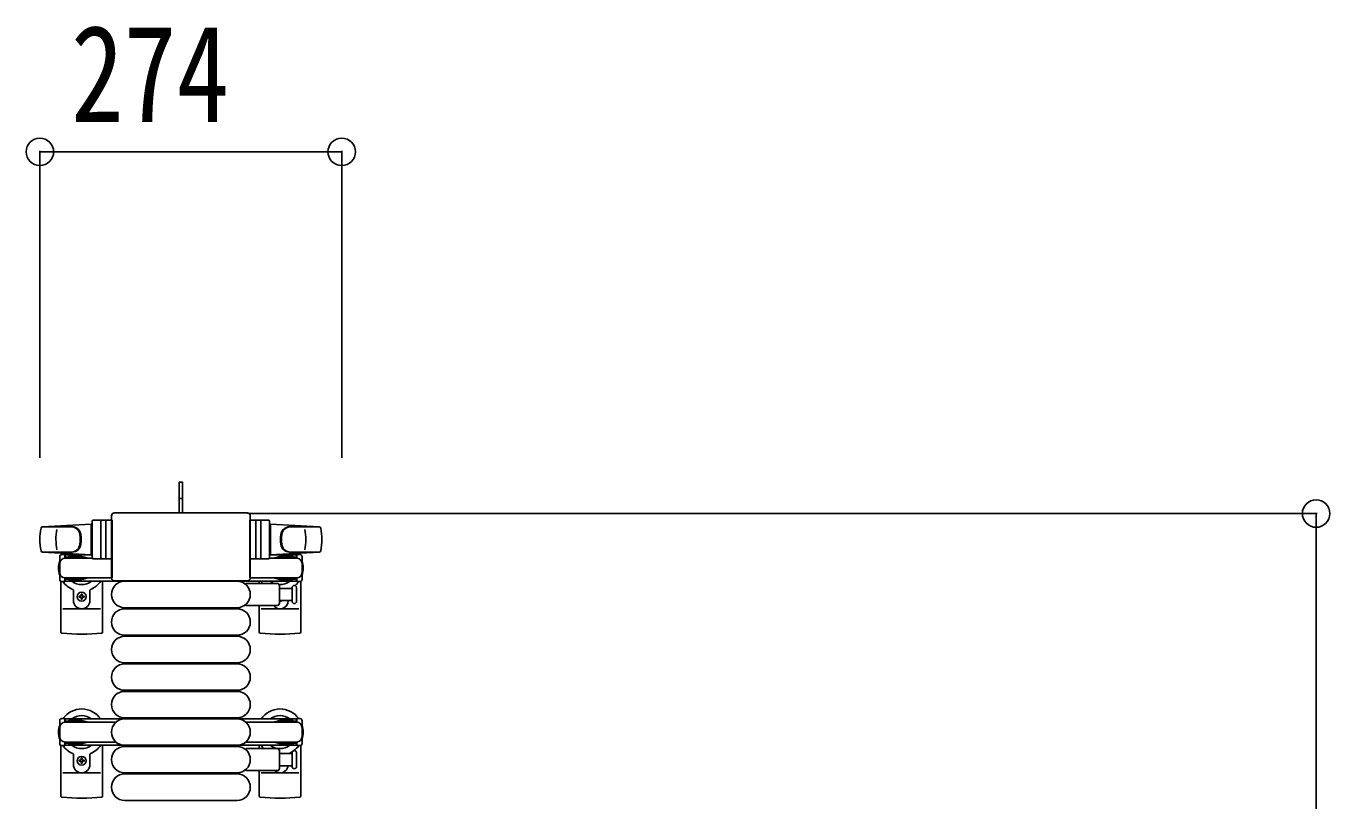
# Model space of a CAD drawing. Units: millimetres, scale not verified. Extents: x -16820 to 16820, y -11880 to 11880.
# Drawn here: x 7662 to 8846, y 2723 to 3427 of the extents above; entities that cross this region are included whole.
import ezdxf
from ezdxf.enums import TextEntityAlignment as Align

# ---------------------------------------------------------------- set-up
doc = ezdxf.new("R2010")
doc.units = ezdxf.units.MM
doc.header["$LTSCALE"] = 50
for name, color, linetype in [('0-3_YKK_13', 4, 'Continuous'), ('0-4_YKK_A1', 4, 'Continuous'), ('0-5_YKK_D', 6, 'Continuous')]:
    doc.layers.add(name, color=color, linetype=linetype)
doc.styles.add('ＭＳ ゴシック', font='')
doc.styles.get('ＭＳ ゴシック').set_extended_font_data('MS Gothic')

msp = doc.modelspace()

# ---------------------------------------------------------------- linework, layer by layer
at = {"layer": '0-3_YKK_13'}
for p, q in [((7804.08, 3012.5), (7801.08, 3012.5)), ((7801.08, 2997), (7801.08, 3012.5)), ((7804.08, 2997.65), (7801.08, 2997.65)), ((7801.08, 2984.5), (7801.08, 2997)), ((7863.08, 2984.5), (7742.08, 2984.5)), ((7742.08, 2984.5), (7742.08, 2984.49)), ((7863.08, 2984.49), (7863.08, 2984.5)), ((7721.08, 2974.5), (7677.05, 2972.06)), ((7677.47, 2972), (7703.21, 2972)), ((7721.08, 2974.5), (7721.08, 2946.5)), ((7722.08, 2973.5), (7721.08, 2973.5)), ((7721.08, 2973.5), (7721.08, 2947.5)), ((7722.08, 2944), (7722.08, 2977)), ((7722.08, 2973.5), (7722.08, 2971.1)), ((7740.08, 2978), (7723.08, 2978)), ((7730.08, 2944), (7730.08, 2977)), ((7734.58, 2977.06), (7734.58, 2943.88)), ((7739.58, 2982), (7739.58, 2925.49)), ((7739.58, 2982), (7739.58, 2982)), ((7740.08, 2943), (7740.08, 2978)), ((7865.08, 2943), (7865.08, 2978)), ((7865.08, 2978), (7882.08, 2978)), ((7865.58, 2925.49), (7865.58, 2982)), ((7865.58, 2982), (7865.58, 2982)), ((7870.58, 2977.06), (7870.58, 2943.88)), ((7875.08, 2944), (7875.08, 2977)), ((7883.08, 2944), (7883.08, 2977)), ((7883.08, 2973.5), (7883.08, 2971.1)), ((7883.08, 2973.5), (7884.08, 2973.5)), ((7884.08, 2974.5), (7884.08, 2946.5)), ((7884.08, 2974.5), (7928.11, 2972.06)), ((7884.08, 2973.5), (7884.08, 2947.5)), ((7927.69, 2972), (7901.95, 2972)), ((7676.7, 2949), (7703.89, 2949)), ((7721.08, 2946.5), (7677.05, 2948.93)), ((7722.08, 2947.5), (7721.08, 2947.5)), ((7722.08, 2949.9), (7722.08, 2947.5)), ((7883.08, 2949.9), (7883.08, 2947.5)), ((7883.08, 2947.5), (7884.08, 2947.5)), ((7884.08, 2946.5), (7928.11, 2948.93)), ((7928.46, 2949), (7901.27, 2949)), ((7692.58, 2924.2), (7692.58, 2944.8)), ((7714.38, 2944.5), (7697.38, 2944.5)), ((7722.21, 2943.5), (7697.58, 2943.5)), ((7700.88, 2945.3), (7700.88, 2944.5)), ((7711.39, 2945.3), (7700.88, 2945.3)), ((7717.38, 2943.69), (7711.39, 2945.3)), ((7717.38, 2943.69), (7717.38, 2943.5)), ((7740.08, 2943), (7723.08, 2943)), ((7740.08, 2943.5), (7740.08, 2925.5)), ((7865.08, 2943.5), (7865.08, 2925.5)), ((7865.08, 2943), (7882.08, 2943)), ((7882.95, 2943.5), (7907.58, 2943.5)), ((7887.78, 2943.69), (7893.77, 2945.3)), ((7887.78, 2943.69), (7887.78, 2943.5)), ((7890.78, 2944.5), (7907.78, 2944.5)), ((7893.77, 2945.3), (7904.28, 2945.3)), ((7904.28, 2945.3), (7904.28, 2944.5)), ((7912.58, 2924.2), (7912.58, 2944.8)), ((7697.38, 2925.5), (7697.38, 2922.2)), ((7714.38, 2924.5), (7697.38, 2924.5)), ((7740.08, 2925.5), (7697.58, 2925.5)), ((7700.88, 2923.7), (7700.88, 2924.5)), ((7711.39, 2923.7), (7700.88, 2923.7)), ((7717.38, 2925.3), (7711.39, 2923.7)), ((7717.38, 2925.3), (7717.38, 2925.5)), ((7739.58, 2925.49), (7739.58, 2925.49)), ((7865.08, 2925.5), (7907.58, 2925.5)), ((7865.58, 2925.49), (7865.58, 2925.49)), ((7887.78, 2925.3), (7887.78, 2925.5)), ((7887.78, 2925.3), (7893.77, 2923.7)), ((7890.78, 2924.5), (7907.78, 2924.5)), ((7893.77, 2923.7), (7904.28, 2923.7)), ((7904.28, 2923.7), (7904.28, 2924.5)), ((7907.78, 2925.5), (7907.78, 2922.2)), ((7693.58, 2922.46), (7693.58, 2876.4)), ((7697.38, 2922.2), (7694.58, 2922.2)), ((7705.08, 2914.2), (7705.08, 2905)), ((7720.08, 2914.2), (7720.08, 2905)), ((7731.58, 2922.5), (7731.58, 2876.4)), ((7742.08, 2923), (7863.08, 2923)), ((7742.08, 2923), (7742.08, 2923)), ((7751.58, 2922.5), (7853.58, 2922.5)), ((7862.25, 2920.5), (7890.08, 2920.5)), ((7863.08, 2923), (7863.08, 2923)), ((7873.58, 2922.5), (7873.58, 2920.5)), ((7892.08, 2918.5), (7892.08, 2902.5)), ((7892.08, 2916), (7903.58, 2916)), ((7903.58, 2916.75), (7903.58, 2904.25)), ((7907.78, 2922.2), (7910.58, 2922.2)), ((7911.58, 2922.46), (7911.58, 2876.4)), ((7712.14, 2909.82), (7712.14, 2910.7)), ((7713.02, 2907.18), (7713.02, 2906.3)), ((7890.08, 2900.5), (7862.25, 2900.5)), ((7873.58, 2900.5), (7873.58, 2876.4)), ((7903.58, 2905), (7892.08, 2905)), ((7729.58, 2897.5), (7695.58, 2897.5)), ((7751.58, 2898.5), (7853.58, 2898.5)), ((7751.58, 2897.5), (7853.58, 2897.5)), ((7875.58, 2897.5), (7909.58, 2897.5)), ((7751.58, 2873.5), (7853.58, 2873.5)), ((7751.58, 2872.5), (7853.58, 2872.5)), ((7751.58, 2848.5), (7853.58, 2848.5)), ((7751.58, 2847.5), (7853.58, 2847.5)), ((7751.58, 2823.5), (7853.58, 2823.5)), ((7751.58, 2822.5), (7853.58, 2822.5)), ((7692.58, 2775.2), (7692.58, 2795.8)), ((7714.38, 2795.5), (7697.38, 2795.5)), ((7743.64, 2794.5), (7697.58, 2794.5)), ((7700.88, 2796.3), (7700.88, 2795.5)), ((7711.39, 2796.3), (7700.88, 2796.3)), ((7717.38, 2794.69), (7711.39, 2796.3)), ((7717.38, 2794.69), (7717.38, 2794.5)), ((7751.58, 2798.5), (7853.58, 2798.5)), ((7751.58, 2797.5), (7853.58, 2797.5)), ((7861.52, 2794.5), (7907.58, 2794.5)), ((7887.78, 2794.69), (7893.77, 2796.3)), ((7887.78, 2794.69), (7887.78, 2794.5)), ((7890.78, 2795.5), (7907.78, 2795.5)), ((7893.77, 2796.3), (7904.28, 2796.3)), ((7904.28, 2796.3), (7904.28, 2795.5)), ((7912.58, 2775.2), (7912.58, 2795.8)), ((7693.58, 2773.46), (7693.58, 2727.4)), ((7697.38, 2773.2), (7694.58, 2773.2)), ((7697.38, 2776.5), (7697.38, 2773.2)), ((7714.38, 2775.5), (7697.38, 2775.5)), ((7743.64, 2776.5), (7697.58, 2776.5)), ((7700.88, 2774.7), (7700.88, 2775.5)), ((7711.39, 2774.7), (7700.88, 2774.7)), ((7717.38, 2776.3), (7711.39, 2774.7)), ((7717.38, 2776.3), (7717.38, 2776.5)), ((7731.58, 2773.5), (7731.58, 2727.4)), ((7751.58, 2773.5), (7853.58, 2773.5)), ((7751.58, 2772.5), (7853.58, 2772.5)), ((7861.52, 2776.5), (7907.58, 2776.5)), ((7862.25, 2770.5), (7890.08, 2770.5)), ((7873.58, 2773.5), (7873.58, 2770.5)), ((7887.78, 2776.3), (7887.78, 2776.5)), ((7887.78, 2776.3), (7893.77, 2774.7)), ((7890.78, 2775.5), (7907.78, 2775.5)), ((7893.77, 2774.7), (7904.28, 2774.7)), ((7904.28, 2774.7), (7904.28, 2775.5)), ((7907.78, 2776.5), (7907.78, 2773.2)), ((7907.78, 2773.2), (7910.58, 2773.2)), ((7911.58, 2773.46), (7911.58, 2727.4)), ((7705.08, 2765.2), (7705.08, 2756)), ((7712.14, 2760.82), (7712.14, 2761.7)), ((7713.02, 2758.18), (7713.02, 2757.3)), ((7720.08, 2765.2), (7720.08, 2756)), ((7892.08, 2768.5), (7892.08, 2752.5)), ((7892.08, 2766), (7903.58, 2766)), ((7903.58, 2766.75), (7903.58, 2754.25)), ((7907.58, 2766.75), (7907.58, 2754.25)), ((7729.58, 2748.5), (7695.58, 2748.5)), ((7751.58, 2748.5), (7853.58, 2748.5)), ((7751.58, 2747.5), (7853.58, 2747.5)), ((7890.08, 2750.5), (7862.25, 2750.5)), ((7873.58, 2750.5), (7873.58, 2727.4)), ((7875.58, 2748.5), (7909.58, 2748.5)), ((7903.58, 2755), (7892.08, 2755)), ((7751.58, 2723.5), (7853.58, 2723.5))]:
    msp.add_line(p, q, dxfattribs=at)
for points in [[(7804.08, 2984.5), (7804.08, 2997), (7804.08, 3012.5)], [(7694.58, 2946.8), (7697.38, 2946.8), (7697.38, 2943.5)], [(7910.58, 2946.8), (7907.78, 2946.8), (7907.78, 2943.5)], [(7907.58, 2904.25), (7907.58, 2910.5), (7907.58, 2916.75)], [(7711.26, 2908.06), (7710.38, 2908.06), (7710.38, 2908.94), (7711.26, 2908.94)], [(7712.14, 2910.7), (7713.02, 2910.7), (7713.02, 2909.82)], [(7713.02, 2906.3), (7712.14, 2906.3), (7712.14, 2907.18)], [(7713.9, 2908.94), (7714.78, 2908.94), (7714.78, 2908.06), (7713.9, 2908.06)], [(7694.58, 2797.8), (7697.38, 2797.8), (7697.38, 2794.5)], [(7910.58, 2797.8), (7907.78, 2797.8), (7907.78, 2794.5)], [(7711.26, 2759.06), (7710.38, 2759.06), (7710.38, 2759.94), (7711.26, 2759.94)], [(7712.14, 2761.7), (7713.02, 2761.7), (7713.02, 2760.82)], [(7713.02, 2757.3), (7712.14, 2757.3), (7712.14, 2758.18)], [(7713.9, 2759.94), (7714.78, 2759.94), (7714.78, 2759.06), (7713.9, 2759.06)]]:
    msp.add_lwpolyline(points, dxfattribs=at)
for centre in [(7712.58, 2908.5), (7712.58, 2759.5)]:
    msp.add_circle(centre, 4, dxfattribs=at)
for centre, radius, start, end in [((7724.58, 2960.5), 50, 168.05356, 191.94644), ((7724.58, 2960.5), 50, 168.05356, 191.97738), ((7677.14, 2970.56), 1.5, 93.16862, 168.02262), ((7703.02, 2964), 8, 6.27929, 90), ((7703.89, 2964), 8, 6.27929, 90), ((7723.08, 2977), 1, 90, 180), ((7731.08, 2977), 1, 90, 180), ((7874.08, 2977), 1, 0, 90), ((7882.08, 2977), 1, 0, 90), ((7901.27, 2964), 8, 90, 173.72071), ((7902.14, 2964), 8, 90, 173.72071), ((7928.02, 2970.56), 1.5, 11.97738, 86.83138), ((7880.58, 2960.5), 50, 348.02262, 11.94644), ((7880.58, 2960.5), 50, 348.05356, 11.94644), ((7739.18, 2960.5), 50, 169.45053, 190.87665), ((7671.21, 2960.5), 40, 353.72071, 6.27929), ((7672.08, 2960.5), 40, 353.72071, 6.27929), ((7933.08, 2960.5), 40, 173.72071, 186.27929), ((7933.95, 2960.5), 40, 173.72071, 186.27929), ((7865.98, 2960.5), 50, 349.12335, 10.54947), ((7677.14, 2950.43), 1.5, 191.97738, 266.83138), ((7712.58, 2934.5), 21, 140.46632, 144.14653), ((7703.02, 2957), 8, 270, 353.72071), ((7712.58, 2934.5), 15, 120.72246, 126.8699), ((7703.89, 2957), 8, 270, 353.72071), ((7901.27, 2957), 8, 186.27929, 270), ((7902.14, 2957), 8, 186.27929, 270), ((7892.58, 2934.5), 15, 53.1301, 59.27754), ((7892.58, 2934.5), 21, 35.85347, 39.53368), ((7928.02, 2950.43), 1.5, 273.16862, 348.02262), ((7712.58, 2934.5), 21, 162.24721, 197.75279), ((7694.58, 2944.8), 2, 90, 180), ((7697.58, 2938.5), 5, 90, 180), ((7723.08, 2944), 1, 180, 270), ((7731.08, 2944), 1, 180, 270), ((7874.08, 2944), 1, 270, 0), ((7882.08, 2944), 1, 270, 0), ((7907.58, 2938.5), 5, 0, 90), ((7910.58, 2944.8), 2, 0, 90), ((7892.58, 2934.5), 21, 342.24721, 17.75279), ((7697.58, 2930.5), 5, 180, 270), ((7694.58, 2924.2), 2, 180, 270), ((7907.58, 2930.5), 5, 270, 0), ((7910.58, 2924.2), 2, 270, 0), ((7712.58, 2934.5), 21, 215.85347, 247.27158), ((7712.58, 2934.5), 15, 233.1301, 306.8699), ((7704.08, 2914.2), 1, 0, 67.27158), ((7721.08, 2914.2), 1, 112.72842, 180), ((7712.58, 2934.5), 21, 292.72842, 325.1501), ((7751.58, 2910.5), 12, 90, 270), ((7853.58, 2910.5), 12, 270, 90), ((7862.25, 2919.5), 1, 90, 168.06047), ((7892.58, 2934.5), 21, 214.8499, 221.81033), ((7892.58, 2934.5), 15, 233.1301, 248.96058), ((7890.08, 2918.5), 2, 0, 90), ((7892.58, 2934.5), 15, 267.02005, 306.8699), ((7892.58, 2934.5), 21, 298.24251, 301.58821), ((7905.58, 2916.75), 2, 90, 180), ((7905.58, 2916.75), 2, 0, 90), ((7892.58, 2934.5), 21, 310.83479, 324.14653), ((7712.58, 2905), 7.5, 180, 0), ((7711.26, 2909.82), 0.88, 270, 0), ((7711.26, 2907.18), 0.88, 0, 90), ((7713.9, 2909.82), 0.88, 180, 270), ((7713.9, 2907.18), 0.88, 90, 180), ((7862.25, 2901.5), 1, 191.93946, 270), ((7892.58, 2905), 7.5, 216.86994, 0), ((7890.08, 2902.5), 2, 270, 0), ((7892.58, 2908.5), 4, 262.81959, 298.95488), ((7905.58, 2904.25), 2, 180, 270), ((7905.58, 2904.25), 2, 270, 0), ((7751.58, 2885.5), 12, 90, 270), ((7853.58, 2885.5), 12, 270, 90), ((7694.58, 2876.4), 1, 180, 264.26083), ((7730.58, 2876.4), 1, 275.73917, 0), ((7874.58, 2876.4), 1, 180, 264.26083), ((7910.58, 2876.4), 1, 275.73917, 0), ((7712.58, 3055.5), 181, 264.26083, 275.73917), ((7751.58, 2860.5), 12, 90, 270), ((7853.58, 2860.5), 12, 270, 90), ((7892.58, 3055.5), 181, 264.26083, 275.73917), ((7751.58, 2835.5), 12, 90, 270), ((7853.58, 2835.5), 12, 270, 90), ((7751.58, 2810.5), 12, 90, 270), ((7853.58, 2810.5), 12, 270, 90), ((7712.58, 2785.5), 21, 34.8499, 144.14653), ((7892.58, 2785.5), 21, 35.85347, 145.1501), ((7694.58, 2795.8), 2, 90, 180), ((7697.58, 2789.5), 5, 90, 180), ((7712.58, 2785.5), 15, 53.1301, 126.8699), ((7751.58, 2785.5), 12, 90, 270), ((7853.58, 2785.5), 12, 270, 90), ((7892.58, 2785.5), 15, 53.1301, 126.8699), ((7907.58, 2789.5), 5, 0, 90), ((7910.58, 2795.8), 2, 0, 90), ((7712.58, 2785.5), 21, 162.24721, 197.75279), ((7697.58, 2781.5), 5, 180, 270), ((7907.58, 2781.5), 5, 270, 0), ((7892.58, 2785.5), 21, 342.24721, 17.75279), ((7694.58, 2775.2), 2, 180, 270), ((7712.58, 2785.5), 21, 215.85347, 247.27158), ((7712.58, 2785.5), 15, 233.1301, 306.8699), ((7712.58, 2785.5), 21, 292.72842, 325.1501), ((7751.58, 2760.5), 12, 90, 270), ((7853.58, 2760.5), 12, 270, 90), ((7862.25, 2769.5), 1, 90, 168.06047), ((7892.58, 2785.5), 21, 214.8499, 225.58471), ((7892.58, 2785.5), 15, 233.1301, 306.8699), ((7890.08, 2768.5), 2, 0, 90), ((7892.58, 2785.5), 21, 306.9292, 324.14653), ((7910.58, 2775.2), 2, 270, 0), ((7704.08, 2765.2), 1, 0, 67.27158), ((7711.26, 2760.82), 0.88, 270, 0), ((7711.26, 2758.18), 0.88, 0, 90), ((7713.9, 2760.82), 0.88, 180, 270), ((7713.9, 2758.18), 0.88, 90, 180), ((7721.08, 2765.2), 1, 112.72842, 180), ((7901.08, 2765.2), 1, 112.72842, 127.66294), ((7892.58, 2785.5), 21, 292.72842, 302.5406), ((7905.58, 2766.75), 2, 90, 180), ((7905.58, 2766.75), 2, 0, 90), ((7712.58, 2756), 7.5, 180, 0), ((7751.58, 2735.5), 12, 90, 270), ((7853.58, 2735.5), 12, 270, 90), ((7862.25, 2751.5), 1, 191.93946, 270), ((7892.58, 2756), 7.5, 227.16663, 352.33771), ((7890.08, 2752.5), 2, 270, 0), ((7905.58, 2754.25), 2, 180, 270), ((7905.58, 2754.25), 2, 270, 0), ((7694.58, 2727.4), 1, 180, 264.26083), ((7712.58, 2906.5), 181, 264.26083, 275.73917), ((7730.58, 2727.4), 1, 275.73917, 0), ((7874.58, 2727.4), 1, 180, 264.26083), ((7892.58, 2906.5), 181, 264.26083, 275.73917), ((7910.58, 2727.4), 1, 275.73917, 0)]:
    msp.add_arc(centre, radius, start, end, dxfattribs=at)
for centre, major_axis, start_param, end_param in [((7742.08, 2981.99), (-1.77, 1.77), 5.4996506, 7.06672), ((7863.08, 2981.99), (-1.77, -1.77), 2.358058, 3.9251274), ((7742.08, 2925.5), (-1.77, -1.77), 5.4996506, 7.06672), ((7863.08, 2925.5), (-1.77, 1.77), 2.358058, 3.9251274)]:
    msp.add_ellipse(centre, major_axis=major_axis, ratio=0.997169, start_param=start_param, end_param=end_param, dxfattribs=at)
at = {"layer": '0-4_YKK_A1'}
for p, q in [((7722.08, 2946.5), (7697.58, 2946.5)), ((7697.58, 2946.5), (7697.58, 2943.5)), ((7907.58, 2946.5), (7883.08, 2946.5)), ((7907.58, 2944.5), (7907.58, 2946.5)), ((7697.58, 2925.5), (7697.58, 2922.5)), ((7907.58, 2922.5), (7907.58, 2924.5)), ((7697.58, 2922.5), (7907.58, 2922.5)), ((7907.58, 2797.5), (7697.58, 2797.5)), ((7697.58, 2797.5), (7697.58, 2794.5)), ((7907.58, 2795.5), (7907.58, 2797.5)), ((7697.58, 2776.5), (7697.58, 2773.5)), ((7697.58, 2773.5), (7907.58, 2773.5)), ((7907.58, 2773.5), (7907.58, 2775.5))]:
    msp.add_line(p, q, dxfattribs=at)
at = {"layer": '0-5_YKK_D'}
for p, q in [((7674.58, 3034.6), (7674.58, 3313.5)), ((7674.58, 3312.5), (7948.58, 3312.5)), ((7948.58, 3034.6), (7948.58, 3313.5)), ((7864.08, 2984), (8834.08, 2984)), ((8833.08, 2984), (8833.08, 2364.5))]:
    msp.add_line(p, q, dxfattribs=at)
for centre in [(7674.58, 3312.5), (7948.58, 3312.5), (8833.08, 2984)]:
    msp.add_circle(centre, 12.5, dxfattribs=at)

# ---------------------------------------------------------------- texts
at = {"layer": '0-5_YKK_D', "style": 'ＭＳ ゴシック', "width": 0.8}
msp.add_text('274', height=87.98, dxfattribs=at).set_placement((7702.78, 3313.3), align=Align.BOTTOM_LEFT)

doc.saveas('drawing.dxf')
